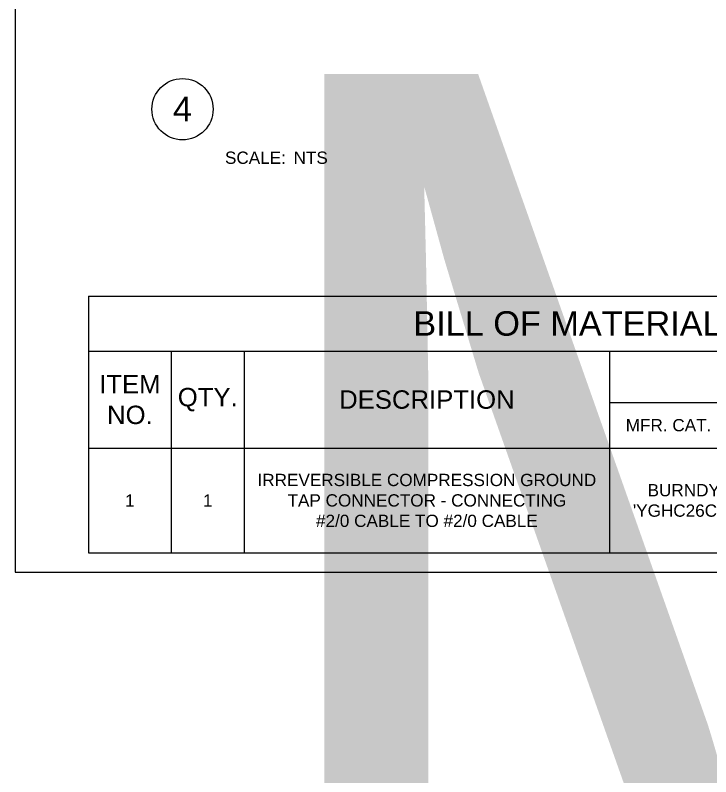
# Model space of a CAD drawing. Header units: feet. Extents: x -17 to 453, y -41 to 31.
# Drawn here: x 45.09 to 50.77, y -14.48 to -8.27 of the extents above; entities that cross this region are included whole.
import ezdxf
from ezdxf.enums import TextEntityAlignment as Align

# ---------------------------------------------------------------- set-up
doc = ezdxf.new("R2018")
doc.units = ezdxf.units.FT
doc.header["$MEASUREMENT"] = 0
doc.layers.add('G-ANNO-TEXT', color=1, linetype='Continuous')
doc.layers.add('G-NPLT', color=67, linetype='Continuous', plot=False)
doc.styles.add('NEI-A', font='arial.ttf')
doc.styles.get("Standard").update_dxf_attribs({"font": 'arial.ttf'})

# ---------------------------------------------------------------- blocks, each defined once
blk = doc.blocks.new('DETAIL_TITLE')
blk.add_circle((0.5923, -0.5126), 0.25)
at = {"style": 'NEI-A', "flags": 8}
blk.add_attdef('#', text='', height=0.2, dxfattribs=at).set_placement((0.5922, -0.5109), align=Align.MIDDLE_CENTER)
at = {"lineweight": 30, "style": '', "flags": 104}
blk.add_attdef('DETAIL_TITLE', text='', height=0.2, dxfattribs=at).set_placement((0.9099, -0.5251), align=Align.BOTTOM_LEFT)
at = {"style": 'NEI-A'}
for tag, p in [('SCALE:', (0.9386, -0.7379)), ('1"_=_', (1.5474, -0.7379))]:
    blk.add_attdef(tag, text='', height=0.1, dxfattribs=at).set_placement(p, align=Align.BOTTOM_LEFT)
blk = doc.blocks.new('*T68')
at = {"layer": 'G-ANNO-TEXT', "color": 0, "linetype": 'ByBlock', "lineweight": -2, "transparency": 16777216}
for p, q in [((0, 0), (8, 0)), ((0, 0), (0, -2.0948)), ((8, 0), (8, -2.0948)), ((0, -0.45), (8, -0.45)), ((0.6744, -0.45), (0.6744, -2.0948)), ((1.2702, -0.45), (1.2702, -2.0948)), ((4.25, -0.45), (4.25, -2.0948)), ((4.25, -0.8674), (8, -0.8674)), ((5.5, -0.8674), (5.5, -2.0948)), ((6.75, -0.8674), (6.75, -2.0948)), ((0, -1.2404), (8, -1.2404)), ((0, -2.0948), (8, -2.0948))]:
    blk.add_line(p, q, dxfattribs=at)
at = {"layer": 'G-ANNO-TEXT', "color": 0, "transparency": 16777216, "attachment_point": 5, "style": 'NEI-A'}
for s, insert, char_height, width in [('BILL OF MATERIALS', (4, -0.225), 0.2, 7.88), ('APPROVED VENDORS', (6.125, -0.6587), 0.109375, 3.63), ('ITEM\\PNO.', (0.3372, -0.8452), 0.15, 0.554369), ('QTY.', (0.9723, -0.8452), 0.15, 0.475869), ('DESCRIPTION', (2.7601, -0.8452), 0.15, 2.859762), ('MFR. CAT. NO.', (4.875, -1.0539), 0.1, 1.13), ('MFR. CAT. NO.', (6.125, -1.0539), 0.1, 1.13), ('MFR. CAT. NO.', (7.375, -1.0539), 0.1, 1.13), ('\\A1;IRREVERSIBLE COMPRESSION GROUND\\PTAP CONNECTOR - CONNECTING\\P#2/0 CABLE TO #2/0 CABLE', (2.7601, -1.6676), 0.1, 2.859762), ("BURNDY  'YGHC26C26'", (4.875, -1.6676), 0.1, 1.13), ("BLACKBURN 'CTP250250'", (7.375, -1.6676), 0.1, 1.13), ('1', (0.3372, -1.6676), 0.1, 0.554369), ('1', (0.9723, -1.6676), 0.1, 0.475869), ("ILSCO        'ELT-3'", (6.125, -1.6676), 0.1, 1.13)]:
    blk.add_mtext(s, dxfattribs=dict(at, insert=insert, char_height=char_height, width=width))

msp = doc.modelspace()

# ---------------------------------------------------------------- linework, layer by layer
at = {"layer": 'G-NPLT'}
for p, q in [((45.09242, 10.31345), (45.09242, -12.80943)), ((45.09242, -12.80943), (88.37485, -12.80943))]:
    msp.add_line(p, q, dxfattribs=at)

# ---------------------------------------------------------------- block references
msp.add_blockref('*T68', (45.69056, -10.55797))
at = {"layer": 'G-ANNO-TEXT'}
ref = msp.add_blockref('DETAIL_TITLE', (45.86472, -8.52128), dxfattribs=at)
ref.add_attrib('#', '4', dxfattribs={"layer": '0', "height": 0.2, "style": 'NEI-A'}).set_placement((46.45692, -9.03218), align=Align.MIDDLE_CENTER)
lines = msp.add_mtext('{\\LMOTOR SUPPORT POST/END OF TRACKER GROUNDING (ABOVE GROUND)}', dxfattribs={"layer": '0', "insert": (46.77461, -8.74642), "char_height": 7.6528868, "attachment_point": 1})
ref.add_attrib('DETAIL_TITLE', '', (46.77461, -8.74642)).embed_mtext(lines)
ref.add_attrib('SCALE:', 'SCALE:', dxfattribs={"layer": '0', "height": 0.1, "style": 'NEI-A'}).set_placement((46.80337, -9.37963), align=Align.TOP_LEFT)
ref.add_attrib('1"_=_', 'NTS', dxfattribs={"layer": '0', "height": 0.1, "style": 'NEI-A'}).set_placement((47.36309, -9.37963), align=Align.TOP_LEFT)

doc.saveas('drawing.dxf')
